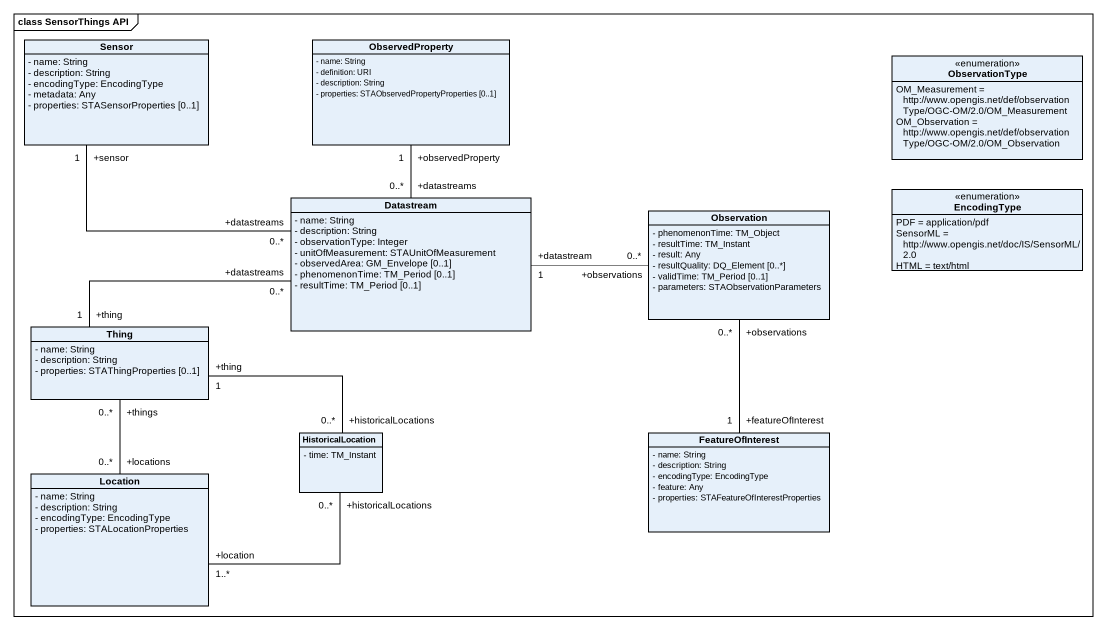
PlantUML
@startuml
mainframe class SensorThings API
hide circle
hide empty members
skinparam classAttributeIconSize 0
class Sensor {
  - name: String
  - description: String
  - encodingType: EncodingType
  - metadata: Any
  - properties: STASensorProperties [0..1]
}
class ObservedProperty {
  - name: String
  - definition: URI
  - description: String
  - properties: STAObservedPropertyProperties [0..1]
}
enum ObservationType {
  OM_Measurement = http://www.opengis.net/def/observationType/OGC-OM/2.0/OM_Measurement
  OM_Observation = http://www.opengis.net/def/observationType/OGC-OM/2.0/OM_Observation
}
enum EncodingType {
  PDF = application/pdf
  SensorML = http://www.opengis.net/doc/IS/SensorML/2.0
  HTML = text/html
}
class Datastream {
  - name: String
  - description: String
  - observationType: Integer
  - unitOfMeasurement: STAUnitOfMeasurement
  - observedArea: GM_Envelope [0..1]
  - phenomenonTime: TM_Period [0..1]
  - resultTime: TM_Period [0..1]
}
class Observation {
  - phenomenonTime: TM_Object
  - resultTime: TM_Instant
  - result: Any
  - resultQuality: DQ_Element [0..*]
  - validTime: TM_Period [0..1]
  - parameters: STAObservationParameters
}
class Thing {
  - name: String
  - description: String
  - properties: STAThingProperties [0..1]
}
class HistoricalLocation {
  - time: TM_Instant
}
class FeatureOfInterest {
  - name: String
  - description: String
  - encodingType: EncodingType
  - feature: Any
  - properties: STAFeatureOfInterestProperties
}
class Location {
  - name: String
  - description: String
  - encodingType: EncodingType
  - properties: STALocationProperties
}
Datastream "+datastreams\n0..*" -left- "+sensor\n1" Sensor
Datastream "+datastreams\n0..*" -up- "+observedProperty\n1" ObservedProperty
Datastream "+datastream\n1" -right- "+observations\n0..*" Observation
Datastream "+datastreams\n0..*" -left- "+thing\n1" Thing
Observation "+observations\n0..*" -- "+featureOfInterest\n1" FeatureOfInterest
Thing "+thing\n1" -right- "+historicalLocations\n0..*" HistoricalLocation
Thing "+things\n0..*" -- "+locations\n0..*" Location
HistoricalLocation "+historicalLocations\n0..*" -left- "+location\n1..*" Location
@enduml
